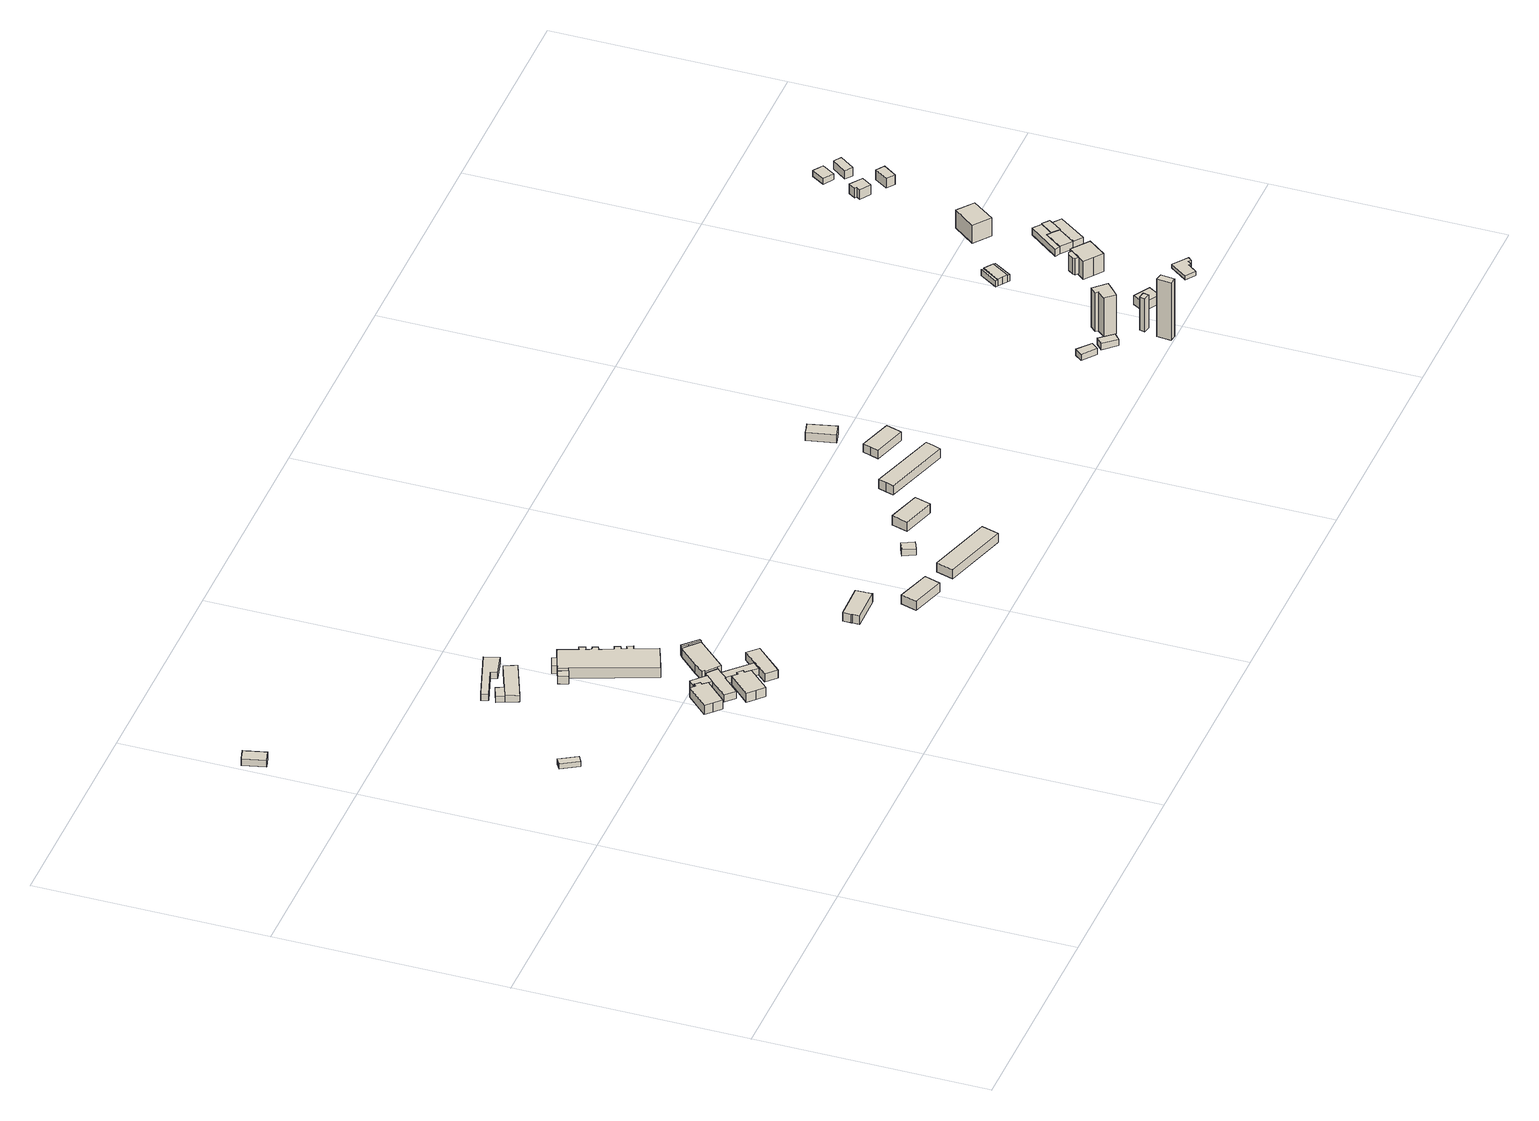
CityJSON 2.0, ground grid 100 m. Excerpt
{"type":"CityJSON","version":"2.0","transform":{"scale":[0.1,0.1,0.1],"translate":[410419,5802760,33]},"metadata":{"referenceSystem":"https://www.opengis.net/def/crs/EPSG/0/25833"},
"CityObjects":{
"building1":{"type":"Building","attributes":{"Gemeindeschluessel":"11000009","BezugspunktDach":"2200","function":"31001_2000","measuredHeight":3.08,"storeysAboveGround":1},"address":[{"country":"Germany","locality":"Berlin","thoroughfareNumber":"38 (13)","thoroughfareName":"Wernsdorfer Straße"}],"geometry":[{"type":"Solid","lod":"1","boundaries":[[[[0,1,2,3]],[[4,5,6,7]],[[4,7,3,2]],[[5,4,2,1]],[[6,5,1,0]],[[7,6,0,3]]]]}]},
"building2":{"type":"Building","attributes":{"Gemeindeschluessel":"11000009","BezugspunktDach":"2200","function":"31001_2000","measuredHeight":2.37,"storeysAboveGround":1},"address":[{"country":"Germany","locality":"Berlin","thoroughfareNumber":"38 (2)","thoroughfareName":"Wernsdorfer Straße"}],"geometry":[{"type":"Solid","lod":"1","boundaries":[[[[8,9,10,11]],[[12,13,14,15]],[[12,15,11,10]],[[13,12,10,9]],[[14,13,9,8]],[[15,14,8,11]]]]}]},
"building3":{"type":"Building","attributes":{"Gemeindeschluessel":"11000009","function":"31001_2074"},"address":[{"country":"Germany","locality":"Berlin","thoroughfareNumber":"38 (16)","thoroughfareName":"Wernsdorfer Straße"}],"children":["building3-1","building3-2"]},
"building3-1":{"type":"BuildingPart","attributes":{"BezugspunktDach":"2200","measuredHeight":3.57,"storeysAboveGround":1},"parents":["building3"],"geometry":[{"type":"MultiSurface","lod":"1","boundaries":[[[16,17,18,19,20]],[[21,22,23,24,25]],[[21,25,26,27,28,20,19]],[[22,21,19,18]],[[23,22,18,17]],[[24,23,17,16]],[[25,24,16,20]],[[28,27,26,25]]]}]},
"building3-2":{"type":"BuildingPart","attributes":{"BezugspunktDach":"2200","measuredHeight":2.91,"storeysAboveGround":1},"parents":["building3"],"geometry":[{"type":"Solid","lod":"1","boundaries":[[[[28,27,29,30]],[[31,26,25,32]],[[31,32,30,29]],[[26,31,29,27]],[[32,25,28,30]],[[25,26,27,28]]]]}]},
"building4":{"type":"Building","attributes":{"Gemeindeschluessel":"11000009","BezugspunktDach":"2200","function":"31001_2074","measuredHeight":2.96,"storeysAboveGround":1},"address":[{"country":"Germany","locality":"Berlin","thoroughfareNumber":"38 (15)","thoroughfareName":"Wernsdorfer Straße"}],"geometry":[{"type":"Solid","lod":"1","boundaries":[[[[33,34,35,36,37,38]],[[39,40,41,42,43,44]],[[39,44,38,37]],[[40,39,37,36]],[[41,40,36,35]],[[42,41,35,34]],[[43,42,34,33]],[[44,43,33,38]]]]}]},
"building5":{"type":"Building","attributes":{"Gemeindeschluessel":"11000009","function":"31001_2081"},"address":[{"country":"Germany","locality":"Berlin","thoroughfareNumber":"38 (18)","thoroughfareName":"Wernsdorfer Straße"}],"children":["building5-1","building5-2","building5-3","building5-4","building5-5","building5-6","building5-7"]},
"building5-1":{"type":"BuildingPart","attributes":{"BezugspunktDach":"2200","measuredHeight":6.85,"storeysAboveGround":1},"parents":["building5"],"geometry":[{"type":"MultiSurface","lod":"1","boundaries":[[[45,46,47,48,49,50,51,52,53,54]],[[55,56,57,58,59,60,61,62,63,64]],[[55,64,54,53]],[[56,55,53,52]],[[57,56,52,51]],[[65,66,57,51,50]],[[67,65,58,50,49]],[[60,59,49,48]],[[61,60,48,47]],[[62,61,47,46]],[[63,62,46,45]],[[64,63,45,54]],[[58,57,66,65]],[[59,58,65,67]]]}]},
"building5-2":{"type":"BuildingPart","attributes":{"BezugspunktDach":"2200","measuredHeight":3.23,"storeysAboveGround":1},"parents":["building5"],"geometry":[{"type":"MultiSurface","lod":"1","boundaries":[[[68,69,70,71,72]],[[73,74,75,76,77]],[[73,77,72,71]],[[74,73,71,70]],[[76,75,69,68]],[[75,74,70,69]],[[72,77,78,79]],[[76,68,79,78]]]}]},
"building5-3":{"type":"BuildingPart","attributes":{"BezugspunktDach":"2200","measuredHeight":4.15,"storeysAboveGround":1},"parents":["building5"],"geometry":[{"type":"MultiSurface","lod":"1","boundaries":[[[80,81,82,83,84,85,86,87,88,89]],[[90,91,92,93,94,95,96,97,98,99]],[[90,99,89,88]],[[91,90,88,87]],[[92,91,87,86]],[[93,92,86,85]],[[94,93,85,84]],[[95,94,84,83]],[[96,95,83,82]],[[100,101,96,82,81]],[[98,97,81,80]],[[99,98,80,89]],[[102,97,96,101,100]]]}]},
"building5-4":{"type":"BuildingPart","attributes":{"BezugspunktDach":"2200","measuredHeight":3.23,"storeysAboveGround":1},"parents":["building5"],"geometry":[{"type":"MultiSurface","lod":"1","boundaries":[[[103,104,105,106,101,100,70,69,107]],[[75,74,97,96,108,109,110,111,112]],[[75,112,107,69]],[[97,74,70,100]],[[108,96,101,106]],[[109,113,114,106,105]],[[110,109,105,104]],[[111,110,104,103]],[[112,111,103,107]],[[74,75,69,70]],[[97,100,101,96]],[[108,114,113,109]]]}]},
"building5-5":{"type":"BuildingPart","attributes":{"BezugspunktDach":"2200","measuredHeight":3.2,"storeysAboveGround":1},"parents":["building5"],"geometry":[{"type":"MultiSurface","lod":"1","boundaries":[[[115,66,67,116,117,118,119,114,113]],[[108,120,121,122,123,59,57,124,109]],[[120,108,114,119]],[[121,120,119,118]],[[123,122,117,116]],[[59,123,116,67]],[[124,57,66,115]],[[109,124,115,113]],[[125,108,109,113,114]],[[118,117,122,121]],[[57,58,65,66,126]],[[59,67,65,127,58]]]}]},
"building5-6":{"type":"BuildingPart","attributes":{"BezugspunktDach":"2200","measuredHeight":3.75,"storeysAboveGround":1},"parents":["building5"],"geometry":[{"type":"MultiSurface","lod":"1","boundaries":[[[128,129,130,131,132,133]],[[122,121,134,135,136,137]],[[122,137,133,132]],[[138,118,117,132,131]],[[134,121,131,130]],[[135,134,130,129]],[[136,135,129,128]],[[137,136,128,133]],[[121,122,117,118,138]]]}]},
"building5-7":{"type":"BuildingPart","attributes":{"BezugspunktDach":"2200","measuredHeight":6.89,"storeysAboveGround":1},"parents":["building5"],"geometry":[{"type":"MultiSurface","lod":"1","boundaries":[[[139,140,141,142,143,144,145,146,147,148]],[[149,150,77,78,76,151,152,153,154,155]],[[149,155,148,147]],[[150,149,147,146]],[[77,150,146,145]],[[79,72,145,144]],[[68,79,78,144,143]],[[151,76,143,142]],[[152,151,142,141]],[[153,152,141,140]],[[154,153,140,139]],[[155,154,139,148]],[[78,77,72,79]],[[76,78,79,68]]]}]},
"building6":{"type":"Building","attributes":{"Gemeindeschluessel":"11000009","function":"31001_2074"},"address":[{"country":"Germany","locality":"Berlin","thoroughfareNumber":"38 (17)","thoroughfareName":"Wernsdorfer Straße"}],"children":["building6-1","building6-2","building6-3"]},
"building6-1":{"type":"BuildingPart","attributes":{"BezugspunktDach":"2200","measuredHeight":6.74,"storeysAboveGround":1},"parents":["building6"],"geometry":[{"type":"MultiSurface","lod":"1","boundaries":[[[156,157,158,159,160,161,162,163,164,165,166,167,168,169,170,171,172,173,174,175,176,177,178,179,180,181,182]],[[183,184,185,186,187,188,189,190,191,192,193,194,195,196,197,198,199,200,201,202,203,204,205,206,207,208,209]],[[183,209,182,181]],[[184,183,181,180]],[[210,211,180,179]],[[212,210,185,179,178]],[[187,186,178,177]],[[188,187,177,176]],[[189,188,176,175]],[[190,189,175,174]],[[191,190,174,173]],[[192,191,173,172]],[[193,192,172,171]],[[194,193,171,170]],[[195,194,170,169]],[[196,195,169,168]],[[197,196,168,167]],[[198,197,167,166]],[[199,198,166,165]],[[200,199,165,164]],[[201,200,164,163]],[[202,201,163,162]],[[203,202,162,161]],[[204,203,161,160]],[[205,204,160,159]],[[206,205,159,158]],[[207,206,158,157]],[[208,207,157,156]],[[209,213,214,156,182]],[[185,184,211,210]],[[186,185,210,212]],[[214,213,209,208]]]}]},
"building6-2":{"type":"BuildingPart","attributes":{"BezugspunktDach":"2200","measuredHeight":3.75,"storeysAboveGround":1},"parents":["building6"],"geometry":[{"type":"Solid","lod":"1","boundaries":[[[[215,214,213,216]],[[209,208,217,218]],[[209,218,216,213]],[[217,208,214,215]],[[218,217,215,216]],[[214,208,209,213]]]]}]},
"building6-3":{"type":"BuildingPart","attributes":{"BezugspunktDach":"2200","measuredHeight":3.75,"storeysAboveGround":1},"parents":["building6"],"geometry":[{"type":"MultiSurface","lod":"1","boundaries":[[[219,211,212,220,221]],[[222,186,184,183,223]],[[222,223,221,220]],[[186,222,220,212]],[[183,184,211,219]],[[223,183,219,221]],[[185,210,211,184]],[[186,212,210,185]]]}]},
"building7":{"type":"Building","attributes":{"Gemeindeschluessel":"11000009","BezugspunktDach":"2200","function":"51009_1610","measuredHeight":4.96,"storeysAboveGround":0},"address":[{"country":"Germany","locality":"Berlin"}],"geometry":[{"type":"Solid","lod":"1","boundaries":[[[[224,225,226,227,228]],[[229,230,231,232,233]],[[229,233,228,227]],[[230,229,227,226]],[[231,230,226,225]],[[232,231,225,224]],[[233,232,224,228]]]]}]},
"building8":{"type":"Building","attributes":{"Gemeindeschluessel":"11000009","BezugspunktDach":"2200","function":"31001_2074","measuredHeight":4.45,"storeysAboveGround":1},"address":[{"country":"Germany","locality":"Berlin","thoroughfareNumber":"38 (3)","thoroughfareName":"Wernsdorfer Straße"}],"geometry":[{"type":"Solid","lod":"1","boundaries":[[[[234,235,236,237,238,239,240,241]],[[242,243,244,245,246,247,248,249]],[[242,249,241,240]],[[243,242,240,239]],[[244,243,239,238]],[[245,244,238,237]],[[246,245,237,236]],[[247,246,236,235]],[[248,247,235,234]],[[249,248,234,241]]]]}]},
"building9":{"type":"Building","attributes":{"Gemeindeschluessel":"11000009","BezugspunktDach":"2200","function":"31001_2074","measuredHeight":4.66,"storeysAboveGround":1},"address":[{"country":"Germany","locality":"Berlin","thoroughfareNumber":"38 (4)","thoroughfareName":"Wernsdorfer Straße"}],"geometry":[{"type":"Solid","lod":"1","boundaries":[[[[250,251,252,253]],[[254,255,256,257]],[[254,257,253,252]],[[255,254,252,251]],[[256,255,251,250]],[[257,256,250,253]]]]}]},
"building10":{"type":"Building","attributes":{"Gemeindeschluessel":"11000009","BezugspunktDach":"2200","function":"31001_2074","measuredHeight":4.73,"storeysAboveGround":1},"address":[{"country":"Germany","locality":"Berlin","thoroughfareNumber":"38 (5)","thoroughfareName":"Wernsdorfer Straße"}],"geometry":[{"type":"Solid","lod":"1","boundaries":[[[[258,259,260,261]],[[262,263,264,265]],[[262,265,261,260]],[[263,262,260,259]],[[264,263,259,258]],[[265,264,258,261]]]]}]},
"building11":{"type":"Building","attributes":{"Gemeindeschluessel":"11000009","BezugspunktDach":"2200","function":"31001_2074","measuredHeight":3,"storeysAboveGround":1},"address":[{"country":"Germany","locality":"Berlin","thoroughfareNumber":"38 (10)","thoroughfareName":"Wernsdorfer Straße"}],"geometry":[{"type":"Solid","lod":"1","boundaries":[[[[266,267,268,269]],[[270,271,272,273]],[[270,273,269,268]],[[271,270,268,267]],[[272,271,267,266]],[[273,272,266,269]]]]}]},
"building12":{"type":"Building","attributes":{"Gemeindeschluessel":"11000009","BezugspunktDach":"2200","function":"31001_2074","measuredHeight":4.49,"storeysAboveGround":1},"address":[{"country":"Germany","locality":"Berlin","thoroughfareNumber":"38 (6)","thoroughfareName":"Wernsdorfer Straße"}],"geometry":[{"type":"Solid","lod":"1","boundaries":[[[[274,275,276,277]],[[278,279,280,281]],[[278,281,277,276]],[[279,278,276,275]],[[280,279,275,274]],[[281,280,274,277]]]]}]},
"building13":{"type":"Building","attributes":{"Gemeindeschluessel":"11000009","BezugspunktDach":"2200","function":"31001_2074","measuredHeight":4.77,"storeysAboveGround":1},"address":[{"country":"Germany","locality":"Berlin","thoroughfareNumber":"38 (7)","thoroughfareName":"Wernsdorfer Straße"}],"geometry":[{"type":"Solid","lod":"1","boundaries":[[[[282,283,284,285,286,287]],[[288,289,290,291,292,293]],[[288,293,287,286]],[[289,288,286,285]],[[290,289,285,284]],[[291,290,284,283]],[[292,291,283,282]],[[293,292,282,287]]]]}]},
"building14":{"type":"Building","attributes":{"Gemeindeschluessel":"11000009","BezugspunktDach":"2200","function":"31001_2074","measuredHeight":4.47,"storeysAboveGround":1},"address":[{"country":"Germany","locality":"Berlin","thoroughfareNumber":"38 (8)","thoroughfareName":"Wernsdorfer Straße"}],"geometry":[{"type":"Solid","lod":"1","boundaries":[[[[294,295,296,297,298,299]],[[300,301,302,303,304,305]],[[300,305,299,298]],[[301,300,298,297]],[[302,301,297,296]],[[303,302,296,295]],[[304,303,295,294]],[[305,304,294,299]]]]}]},
"building15":{"type":"Building","attributes":{"Gemeindeschluessel":"11000009","BezugspunktDach":"2200","function":"31001_2074","measuredHeight":4.21,"storeysAboveGround":1},"address":[{"country":"Germany","locality":"Berlin","thoroughfareNumber":"38 (9)","thoroughfareName":"Wernsdorfer Straße"}],"geometry":[{"type":"Solid","lod":"1","boundaries":[[[[306,307,308,309,310]],[[311,312,313,314,315]],[[311,315,310,309]],[[312,311,309,308]],[[313,312,308,307]],[[314,313,307,306]],[[315,314,306,310]]]]}]},
"building16":{"type":"Building","attributes":{"Gemeindeschluessel":"11000009","BezugspunktDach":"2200","function":"31001_9998","measuredHeight":2.98,"storeysAboveGround":1},"address":[{"country":"Germany","locality":"Berlin","thoroughfareNumber":"1 (3)","thoroughfareName":"Schmöckwitzwerder Süd"}],"geometry":[{"type":"Solid","lod":"1","boundaries":[[[[316,317,318,319]],[[320,321,322,323]],[[320,323,319,318]],[[321,320,318,317]],[[322,321,317,316]],[[323,322,316,319]]]]}]},
"building17":{"type":"Building","attributes":{"Gemeindeschluessel":"11000009","BezugspunktDach":"2200","function":"31001_9998","measuredHeight":2.98,"storeysAboveGround":1},"address":[{"country":"Germany","locality":"Berlin","thoroughfareNumber":"1 (2)","thoroughfareName":"Schmöckwitzwerder Süd"}],"geometry":[{"type":"Solid","lod":"1","boundaries":[[[[324,325,326,327]],[[328,329,330,331]],[[328,331,327,326]],[[329,328,326,325]],[[330,329,325,324]],[[331,330,324,327]]]]}]},
"building18":{"type":"Building","attributes":{"Gemeindeschluessel":"11000009","BezugspunktDach":"2200","function":"31001_9998","measuredHeight":29.13,"storeysAboveGround":1},"address":[{"country":"Germany","locality":"Berlin","thoroughfareNumber":"1A (3)","thoroughfareName":"Schmöckwitzwerder Süd"}],"geometry":[{"type":"Solid","lod":"1","boundaries":[[[[332,333,334,335]],[[336,337,338,339]],[[336,339,335,334]],[[337,336,334,333]],[[338,337,333,332]],[[339,338,332,335]]]]}]},
"building19":{"type":"Building","attributes":{"Gemeindeschluessel":"11000009","BezugspunktDach":"2200","function":"31001_9998","measuredHeight":21.14,"storeysAboveGround":1},"address":[{"country":"Germany","locality":"Berlin","thoroughfareNumber":"1 (1)","thoroughfareName":"Schmöckwitzwerder Süd"}],"geometry":[{"type":"Solid","lod":"1","boundaries":[[[[340,341,342,343,344,345,346,347]],[[348,349,350,351,352,353,354,355]],[[348,355,347,346]],[[349,348,346,345]],[[350,349,345,344]],[[351,350,344,343]],[[352,351,343,342]],[[353,352,342,341]],[[354,353,341,340]],[[355,354,340,347]]]]}]},
"building20":{"type":"Building","attributes":{"Gemeindeschluessel":"11000009","BezugspunktDach":"2200","function":"31001_9998","measuredHeight":16.18,"storeysAboveGround":1},"address":[{"country":"Germany","locality":"Berlin","thoroughfareNumber":"1A (2)","thoroughfareName":"Schmöckwitzwerder Süd"}],"geometry":[{"type":"Solid","lod":"1","boundaries":[[[[356,357,358,359]],[[360,361,362,363]],[[360,363,359,358]],[[361,360,358,357]],[[362,361,357,356]],[[363,362,356,359]]]]}]},
"building21":{"type":"Building","attributes":{"Gemeindeschluessel":"11000009","BezugspunktDach":"2200","function":"31001_9998","measuredHeight":5.3,"storeysAboveGround":1},"address":[{"country":"Germany","locality":"Berlin","thoroughfareNumber":"1A (1)","thoroughfareName":"Schmöckwitzwerder Süd"}],"geometry":[{"type":"Solid","lod":"1","boundaries":[[[[364,365,366,367,368]],[[369,370,371,372,373]],[[369,373,368,367]],[[370,369,367,366]],[[371,370,366,365]],[[372,371,365,364]],[[373,372,364,368]]]]}]},
"building22":{"type":"Building","attributes":{"Gemeindeschluessel":"11000009","BezugspunktDach":"2200","function":"51009_1610","measuredHeight":2.97,"storeysAboveGround":0},"address":[{"country":"Germany","locality":"Berlin"}],"geometry":[{"type":"Solid","lod":"1","boundaries":[[[[374,375,376,377]],[[378,379,380,381]],[[378,381,377,376]],[[379,378,376,375]],[[380,379,375,374]],[[381,380,374,377]]]]}]},
"building23":{"type":"Building","attributes":{"Gemeindeschluessel":"11000009","BezugspunktDach":"2200","function":"31001_2463","measuredHeight":3.6,"storeysAboveGround":1},"address":[{"country":"Germany","locality":"Berlin","thoroughfareNumber":"3 (1)","thoroughfareName":"Schmöckwitzwerder Süd"}],"geometry":[{"type":"Solid","lod":"1","boundaries":[[[[382,383,384,385,386,387]],[[388,389,390,391,392,393]],[[388,393,387,386]],[[389,388,386,385]],[[390,389,385,384]],[[391,390,384,383]],[[392,391,383,382]],[[393,392,382,387]]]]}]},
"building24":{"type":"Building","attributes":{"Gemeindeschluessel":"11000009","BezugspunktDach":"2200","function":"51009_1610","measuredHeight":3.06,"storeysAboveGround":0},"address":[{"country":"Germany","locality":"Berlin"}],"geometry":[{"type":"Solid","lod":"1","boundaries":[[[[394,395,396,397]],[[390,398,399,391]],[[390,391,397,396]],[[398,390,396,395]],[[399,398,395,394]],[[391,399,394,397]]]]}]},
"building25":{"type":"Building","attributes":{"Gemeindeschluessel":"11000009","function":"31001_1010"},"address":[{"country":"Germany","locality":"Berlin","thoroughfareNumber":"2","thoroughfareName":"Schmöckwitzwerder Süd"}],"children":["building25-1","building25-2"]},
"building25-1":{"type":"BuildingPart","attributes":{"BezugspunktDach":"2200","measuredHeight":10.53,"storeysAboveGround":2},"parents":["building25"],"geometry":[{"type":"MultiSurface","lod":"1","boundaries":[[[400,401,402,403,404,405,406,407,408]],[[409,410,411,412,413,414,415,416,417]],[[409,417,408,407]],[[418,419,420,421,410,409,407,406]],[[411,410,406,405]],[[412,411,405,404]],[[413,412,404,403]],[[414,413,403,402]],[[415,414,402,401]],[[416,415,401,400]],[[417,416,400,408]],[[421,420,419,418]]]}]},
"building25-2":{"type":"BuildingPart","attributes":{"BezugspunktDach":"2200","measuredHeight":7.96,"storeysAboveGround":2},"parents":["building25"],"geometry":[{"type":"Solid","lod":"1","boundaries":[[[[419,418,422,423,424,425]],[[426,427,428,421,420,429]],[[426,429,425,424]],[[427,426,424,423]],[[428,427,423,422]],[[421,428,422,418]],[[429,420,419,425]],[[420,421,418,419]]]]}]},
"building26":{"type":"Building","attributes":{"Gemeindeschluessel":"11000009","BezugspunktDach":"2200","function":"31001_9998","measuredHeight":1.92,"storeysAboveGround":1},"address":[{"country":"Germany","locality":"Berlin","thoroughfareNumber":"1A (4)","thoroughfareName":"Schmöckwitzwerder Süd"}],"geometry":[{"type":"Solid","lod":"1","boundaries":[[[[430,431,432,433,434,435,436,437,438]],[[439,440,441,442,443,444,445,446,447]],[[439,447,438,437]],[[440,439,437,436]],[[441,440,436,435]],[[442,441,435,434]],[[443,442,434,433]],[[444,443,433,432]],[[445,444,432,431]],[[446,445,431,430]],[[447,446,430,438]]]]}]},
"building27":{"type":"Building","attributes":{"Gemeindeschluessel":"11000009","BezugspunktDach":"2200","function":"51009_1610","measuredHeight":3.43,"storeysAboveGround":0},"address":[{"country":"Germany","locality":"Berlin"}],"geometry":[{"type":"Solid","lod":"1","boundaries":[[[[448,449,450,451,452,453]],[[454,455,456,457,458,459]],[[454,459,453,452]],[[455,454,452,451]],[[456,455,451,450]],[[457,456,450,449]],[[458,457,449,448]],[[459,458,448,453]]]]}]},
"building28":{"type":"Building","attributes":{"Gemeindeschluessel":"11000009","function":"31001_1311"},"address":[{"country":"Germany","locality":"Berlin","thoroughfareNumber":"4 (2)","thoroughfareName":"Schmöckwitzwerder Süd"}],"children":["building28-1","building28-2","building28-3"]},
"building28-1":{"type":"BuildingPart","attributes":{"BezugspunktDach":"2200","measuredHeight":3.61,"storeysAboveGround":1},"parents":["building28"],"geometry":[{"type":"MultiSurface","lod":"1","boundaries":[[[460,461,462,463,464]],[[465,466,467,468,469]],[[469,470,471,470,472]],[[467,466,462,461]],[[468,467,461,460]],[[469,468,460,464]],[[473,474,463,465]],[[472,470,471,474,473]],[[464,471,470,469]],[[465,463,462,466]]]}]},
"building28-2":{"type":"BuildingPart","attributes":{"BezugspunktDach":"2200","measuredHeight":3.72,"storeysAboveGround":1},"parents":["building28"],"geometry":[{"type":"MultiSurface","lod":"1","boundaries":[[[464,471,474,463,475,476,477,478,479]],[[480,481,457,456,465,473,470,469,458]],[[480,458,479,478]],[[481,480,478,477]],[[457,481,477,476]],[[456,457,476,475]],[[463,465,463,474]],[[471,470,471,464]],[[458,469,464,479]],[[482,465,456,475,463]],[[473,465,463,474]],[[470,473,474,471]],[[469,470,471,464]]]}]},
"building28-3":{"type":"BuildingPart","attributes":{"BezugspunktDach":"2200","measuredHeight":3.81,"storeysAboveGround":1},"parents":["building28"],"geometry":[{"type":"Solid","lod":"1","boundaries":[[[[483,484,485,486,487,488]],[[455,489,490,466,465,456]],[[455,456,488,487]],[[489,455,487,486]],[[490,489,486,485]],[[466,490,485,484]],[[465,466,484,483],[465,463,462,466]],[[456,475,463,465,483,488]],[[463,465,466,462]],[[465,463,475,456]]]]}]},
"building29":{"type":"Building","attributes":{"Gemeindeschluessel":"11000009","BezugspunktDach":"2200","function":"31001_1010","measuredHeight":10.49,"storeysAboveGround":1},"address":[{"country":"Germany","locality":"Berlin","thoroughfareNumber":"5A","thoroughfareName":"Schmöckwitzwerder Süd"}],"geometry":[{"type":"Solid","lod":"1","boundaries":[[[[491,492,493,494,495]],[[496,497,498,499,500]],[[496,500,495,494]],[[497,496,494,493]],[[498,497,493,492]],[[499,498,492,491]],[[500,499,491,495]]]]}]},
"building30":{"type":"Building","attributes":{"Gemeindeschluessel":"11000009","BezugspunktDach":"2200","function":"31001_1312","measuredHeight":4.73,"storeysAboveGround":1},"address":[{"country":"Germany","locality":"Berlin","thoroughfareNumber":"6","thoroughfareName":"Schmöckwitzwerder Süd"}],"geometry":[{"type":"Solid","lod":"1","boundaries":[[[[501,502,503,504,505,506]],[[507,508,509,510,511,512]],[[507,512,506,505]],[[508,507,505,504]],[[509,508,504,503]],[[510,509,503,502]],[[511,510,502,501]],[[512,511,501,506]]]]}]},
"building31":{"type":"Building","attributes":{"Gemeindeschluessel":"11000009","BezugspunktDach":"2200","function":"31001_1312","measuredHeight":5.12,"storeysAboveGround":1},"address":[{"country":"Germany","locality":"Berlin","thoroughfareNumber":"6 (1)","thoroughfareName":"Schmöckwitzwerder Süd"}],"geometry":[{"type":"Solid","lod":"1","boundaries":[[[[513,514,515,516,517]],[[518,519,520,521,522]],[[518,522,517,516]],[[519,518,516,515]],[[520,519,515,514]],[[521,520,514,513]],[[522,521,513,517]]]]}]},
"building32":{"type":"Building","attributes":{"Gemeindeschluessel":"11000009","BezugspunktDach":"2200","function":"31001_1312","measuredHeight":3.49,"storeysAboveGround":1},"address":[{"country":"Germany","locality":"Berlin","thoroughfareNumber":"6 (18)","thoroughfareName":"Schmöckwitzwerder Süd"}],"geometry":[{"type":"Solid","lod":"1","boundaries":[[[[523,524,525,526,527]],[[528,529,530,531,532]],[[528,532,527,526]],[[529,528,526,525]],[[530,529,525,524]],[[531,530,524,523]],[[532,531,523,527]]]]}]},
"building33":{"type":"Building","attributes":{"Gemeindeschluessel":"11000009","BezugspunktDach":"2200","function":"31001_1312","measuredHeight":4.1,"storeysAboveGround":1},"address":[{"country":"Germany","locality":"Berlin","thoroughfareNumber":"6 (19)","thoroughfareName":"Schmöckwitzwerder Süd"}],"geometry":[{"type":"Solid","lod":"1","boundaries":[[[[533,534,535,536]],[[537,538,539,540]],[[537,540,536,535]],[[538,537,535,534]],[[539,538,534,533]],[[540,539,533,536]]]]}]}
},
"vertices":[
[29,2386,53],[83,2400,53],[58,2497,53],[4,2483,53],[58,2497,22],[83,2400,22],[29,2386,22],[4,2483,22],
[467,1235,31],[496,1252,31],[452,1327,31],[423,1310,31],[452,1327,7],[496,1252,7],[467,1235,7],[423,1310,7],
[768,1598,54],[952,1672,54],[941,1697,54],[929,1723,54],[747,1650,54],[929,1723,22],[941,1697,22],[952,1672,22],[768,1598,22],[747,1650,22],[802,1672,22],[802,1672,51],[747,1650,51],
[788,1706,51],[733,1685,51],[788,1706,22],[733,1685,22],
[735,1714,51],[874,1758,51],[885,1730,51],[982,1755,51],[962,1819,51],[725,1745,51],[962,1819,22],[982,1755,22],[885,1730,22],[874,1758,22],[735,1714,22],[725,1745,22],
[1092,730,68],[1123,700,68],[1212,793,68],[1191,814,68],[1200,823,68],[1191,832,68],[1180,842,68],[1171,833,68],[1151,853,68],[1061,760,68],[1151,853,25],[1171,833,25],[1180,842,25],[1191,832,25],[1200,823,25],[1191,814,25],[1212,793,25],[1123,700,25],[1092,730,25],[1061,760,25],[1191,832,57],[1180,842,57],[1200,823,57],
[1067,953,58],[1104,916,58],[1134,948,58],[1078,1001,58],[1049,972,58],[1078,1001,25],[1134,948,25],[1104,916,25],[1067,953,25],[1049,972,25],[1058,962,25],[1058,962,58],
[1149,964,67],[1146,961,67],[1190,925,67],[1202,914,67],[1292,1009,67],[1322,1041,67],[1281,1078,67],[1258,1099,67],[1174,1012,67],[1139,974,67],[1174,1012,25],[1258,1099,25],[1281,1078,25],[1322,1041,25],[1292,1009,25],[1202,914,25],[1190,925,25],[1146,961,25],[1149,964,25],[1139,974,25],[1146,961,58],[1190,925,58],[1146,961,35],
[1072,805,58],[1143,879,58],[1146,876,58],[1172,905,58],[1034,842,58],[1172,905,25],[1146,876,25],[1143,879,25],[1072,805,25],[1034,842,25],[1146,876,57],[1172,905,57],
[1181,843,57],[1201,824,57],[1248,776,57],[1275,805,57],[1209,870,57],[1209,870,25],[1275,805,25],[1248,776,25],[1201,824,25],[1181,843,25],[1172,905,53],[1180,842,50],[1191,832,52],
[1254,697,63],[1366,813,63],[1322,856,63],[1275,805,63],[1248,776,63],[1212,738,63],[1322,856,25],[1366,813,25],[1254,697,25],[1212,738,25],[1275,805,47],
[957,860,69],[987,831,69],[1078,924,69],[1059,944,69],[1067,953,69],[1058,962,69],[1049,972,69],[1039,962,69],[1020,981,69],[928,888,69],[1020,981,25],[1039,962,25],[1059,944,25],[1078,924,25],[987,831,25],[957,860,25],[928,888,25],
[972,1466,77],[1098,1130,77],[1157,1153,77],[1215,1175,77],[1178,1270,77],[1195,1276,77],[1184,1301,77],[1170,1295,77],[1161,1317,77],[1175,1323,77],[1166,1346,77],[1151,1341,77],[1128,1398,77],[1143,1405,77],[1134,1428,77],[1120,1423,77],[1111,1445,77],[1126,1451,77],[1116,1476,77],[1102,1470,77],[1071,1552,77],[1063,1548,77],[1036,1538,77],[1014,1529,77],[987,1519,77],[987,1520,77],[956,1507,77],[987,1520,28],[987,1519,28],[1014,1529,28],[1036,1538,28],[1063,1548,28],[1071,1552,28],[1102,1470,28],[1116,1476,28],[1126,1451,28],[1111,1445,28],[1120,1423,28],[1134,1428,28],[1143,1405,28],[1128,1398,28],[1151,1341,28],[1166,1346,28],[1175,1323,28],[1161,1317,28],[1170,1295,28],[1184,1301,28],[1195,1276,28],[1178,1270,28],[1215,1175,28],[1157,1153,28],[1098,1130,28],[972,1466,28],[956,1507,28],[1014,1529,66],[987,1519,66],[1036,1538,66],[956,1507,66],[972,1466,66],
[936,1453,66],[923,1494,66],[936,1453,28],[923,1494,28],
[987,1520,66],[1028,1558,66],[979,1539,66],[1028,1558,28],[979,1539,28],
[1281,1078,75],[1322,1041,75],[1327,1048,75],[1266,1106,75],[1258,1099,75],[1266,1106,26],[1327,1048,26],[1322,1041,26],[1281,1078,26],[1258,1099,26],
[1696,550,65],[1696,544,65],[1697,515,65],[1852,518,65],[1851,548,65],[1851,554,65],[1850,589,65],[1695,586,65],[1850,589,24],[1851,554,24],[1851,548,24],[1852,518,24],[1697,515,24],[1696,544,24],[1696,550,24],[1695,586,24],
[2004,293,67],[2026,362,67],[1880,408,67],[1858,339,67],[1880,408,24],[2026,362,24],[2004,293,24],[1858,339,24],
[2386,187,70],[2408,262,70],[2122,348,70],[2099,273,70],[2122,348,27],[2408,262,27],[2386,187,27],[2099,273,27],
[2204,462,53],[2246,482,53],[2221,534,53],[2180,515,53],[2221,534,23],[2246,482,23],[2204,462,23],[2180,515,23],
[2485,506,66],[2506,575,66],[2362,619,66],[2341,549,66],[2362,619,21],[2506,575,21],[2485,506,21],[2341,549,21],
[2843,591,65],[2854,624,65],[2864,658,65],[2571,750,65],[2560,716,65],[2550,683,65],[2560,716,21],[2571,750,21],[2864,658,21],[2854,624,21],[2843,591,21],[2550,683,21],
[2895,772,65],[2906,807,65],[2916,841,65],[2772,886,65],[2762,852,65],[2751,817,65],[2762,852,24],[2772,886,24],[2916,841,24],[2906,807,24],[2895,772,24],[2751,817,24],
[2792,1005,65],[2849,1018,65],[2820,1139,65],[2792,1132,65],[2764,1126,65],[2792,1132,26],[2820,1139,26],[2849,1018,26],[2792,1005,26],[2764,1126,26],
[3687,241,55],[3711,271,55],[3654,318,55],[3629,288,55],[3654,318,25],[3711,271,25],[3687,241,25],[3629,288,25],
[3772,182,54],[3801,208,54],[3752,264,54],[3723,238,54],[3752,264,24],[3801,208,24],[3772,182,24],[3723,238,24],
[3931,7,283],[3937,67,283],[3907,72,283],[3901,11,283],[3907,72,3],[3937,67,3],[3931,7,3],[3901,11,3],
[3848,219,209],[3878,247,209],[3908,275,209],[3858,327,209],[3833,302,209],[3843,291,209],[3840,289,209],[3813,260,209],[3840,289,20],[3843,291,20],[3833,302,20],[3858,327,20],[3908,275,20],[3878,247,20],[3848,219,20],[3813,260,20],
[3938,117,171],[3943,141,171],[3916,147,171],[3910,123,171],[3916,147,10],[3943,141,10],[3938,117,10],[3910,123,10],
[4095,128,61],[4110,154,61],[4126,181,61],[4055,222,61],[4024,169,61],[4055,222,19],[4126,181,19],[4110,154,19],[4095,128,19],[4024,169,19],
[3987,763,50],[4038,840,50],[4029,847,50],[3979,768,50],[4029,847,21],[4038,840,21],[3987,763,21],[3979,768,21],
[4007,750,53],[4027,737,53],[4077,814,53],[4057,827,53],[4038,840,53],[3987,763,53],[4038,840,20],[4057,827,20],[4077,814,20],[4027,737,20],[4007,750,20],[3987,763,20],
[4036,731,50],[4087,809,50],[4077,814,50],[4027,737,50],[4087,809,20],[4036,731,20],
[4191,437,99],[4228,408,99],[4253,441,99],[4288,486,99],[4250,514,99],[4213,543,99],[4204,531,99],[4174,493,99],[4153,466,99],[4174,493,12],[4204,531,12],[4213,543,12],[4250,514,12],[4288,486,12],[4253,441,12],[4228,408,12],[4191,437,12],[4153,466,12],[4204,531,98],[4174,493,98],[4174,493,18],[4204,531,18],
[4192,541,98],[4180,536,98],[4163,514,98],[4162,503,98],[4163,514,18],[4180,536,18],[4192,541,18],[4162,503,18],
[4330,61,28],[4361,103,28],[4370,96,28],[4382,112,28],[4394,103,28],[4406,119,28],[4394,129,28],[4343,166,28],[4289,91,28],[4343,166,9],[4394,129,9],[4406,119,9],[4394,103,9],[4382,112,9],[4370,96,9],[4361,103,9],[4330,61,9],[4289,91,9],
[4270,606,53],[4328,682,53],[4345,668,53],[4388,723,53],[4353,750,53],[4250,617,53],[4353,750,19],[4388,723,19],[4345,668,19],[4328,682,19],[4270,606,19],[4250,617,19],
[4358,540,55],[4446,661,55],[4409,688,55],[4375,642,55],[4321,568,55],[4375,642,19],[4409,688,19],[4446,661,19],[4358,540,19],[4321,568,19],[4323,570,19],[4323,570,55],[4347,604,19],[4373,639,19],[4373,639,55],
[4345,668,55],[4328,682,55],[4325,678,55],[4273,610,55],[4270,606,55],[4273,610,19],[4325,678,19],[4375,642,33],
[4375,642,57],[4409,688,57],[4409,689,57],[4417,700,57],[4388,723,57],[4345,668,57],[4417,700,19],[4409,689,19],
[4314,905,90],[4386,1001,90],[4351,1028,90],[4315,1055,90],[4242,960,90],[4315,1055,3],[4351,1028,3],[4386,1001,3],[4314,905,3],[4242,960,3],
[4379,1431,74],[4410,1476,74],[4357,1513,74],[4337,1484,74],[4346,1478,74],[4335,1462,74],[4346,1478,27],[4337,1484,27],[4357,1513,27],[4410,1476,27],[4379,1431,27],[4335,1462,27],
[4477,1366,72],[4517,1424,72],[4499,1436,72],[4481,1448,72],[4442,1391,72],[4481,1448,25],[4499,1436,25],[4517,1424,25],[4477,1366,25],[4442,1391,25],
[4423,1602,56],[4459,1658,56],[4437,1672,56],[4416,1686,56],[4380,1630,56],[4416,1686,27],[4437,1672,27],[4459,1658,27],[4423,1602,27],[4380,1630,27],
[4472,1540,68],[4519,1604,68],[4488,1626,68],[4441,1562,68],[4488,1626,27],[4519,1604,27],[4472,1540,27],[4441,1562,27]
]}
